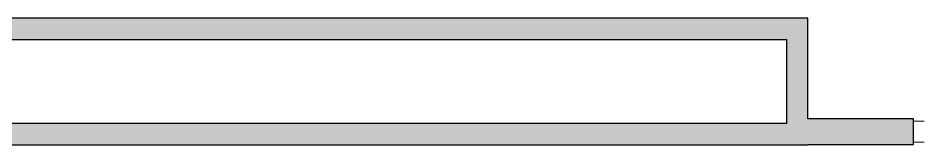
# Model space of a CAD drawing. Header units: millimetres. Extents: x 155927 to 317870, y -36033 to 97293.
# Drawn here: x 180989 to 185259, y 15108 to 15708 of the extents above; entities that cross this region are included whole.
import ezdxf

# ---------------------------------------------------------------- set-up
doc = ezdxf.new("R2010")
doc.units = ezdxf.units.MM
doc.header["$MEASUREMENT"] = 0
for name, color, linetype, lineweight in [('A-GLAZ-CWMG', 7, 'CONTINUOUS', 9), ('A-WALL', 7, 'CONTINUOUS', 9), ('A-WALL-PATT', 7, 'CONTINUOUS', 9), ('I-WALL', 7, 'CONTINUOUS', 9)]:
    doc.layers.add(name, color=color, linetype=linetype, lineweight=lineweight)

msp = doc.modelspace()

# ---------------------------------------------------------------- hatches: boundary and pattern name
at = {"layer": 'A-WALL-PATT'}
for points in [[(184615.1, 15606.6), (184615.1, 15707.6), (179120.8, 15707.6), (179120.8, 15606.6), (184141, 15606.6)], [(184716.1, 15208.6), (184716.1, 15707.6), (184615.1, 15707.6), (184615.1, 15208.6)], [(184716.1, 15107.6), (184716.1, 15208.6), (179120.8, 15208.6), (179120.8, 15107.6), (184141, 15107.6)]]:
    msp.add_hatch(color=256, dxfattribs=at).paths.add_polyline_path(points, flags=0)
h = msp.add_hatch(color=256, dxfattribs=at)
h.paths.add_polyline_path([(187539.9, 15109.6), (187539.9, 15231.6), (187039.9, 15231.6), (187039.9, 15109.6)], flags=0)
h.paths.add_polyline_path([(185214.9, 15109.6), (185214.9, 15231.6), (184716.1, 15231.6), (184716.1, 15109.6)], flags=0)

# ---------------------------------------------------------------- linework, layer by layer
at = {"layer": 'A-GLAZ-CWMG', "lineweight": 20}
for p, q in [((185264.9, 15220.6), (185214.9, 15220.6)), ((185214.9, 15220.6), (185214.9, 15120.6)), ((185214.9, 15120.6), (185264.9, 15120.6))]:
    msp.add_line(p, q, dxfattribs=at)
at = {"layer": 'A-WALL', "lineweight": 30}
for p, q in [((185214.9, 15231.6), (184716.1, 15231.6)), ((185214.9, 15109.6), (185214.9, 15231.6)), ((184716.1, 15109.6), (185214.9, 15109.6))]:
    msp.add_line(p, q, dxfattribs=at)
at = {"layer": 'I-WALL', "lineweight": 30}
for p, q in [((184615.1, 15707.6), (179120.8, 15707.6)), ((184716.1, 15707.6), (184615.1, 15707.6)), ((184716.1, 15231.6), (184716.1, 15707.6)), ((179120.8, 15606.6), (184615.1, 15606.6)), ((184615.1, 15606.6), (184615.1, 15208.6)), ((184615.1, 15208.6), (179120.8, 15208.6)), ((179120.8, 15107.6), (184716.1, 15107.6)), ((184716.1, 15107.6), (184716.1, 15109.6))]:
    msp.add_line(p, q, dxfattribs=at)

doc.saveas('drawing.dxf')
